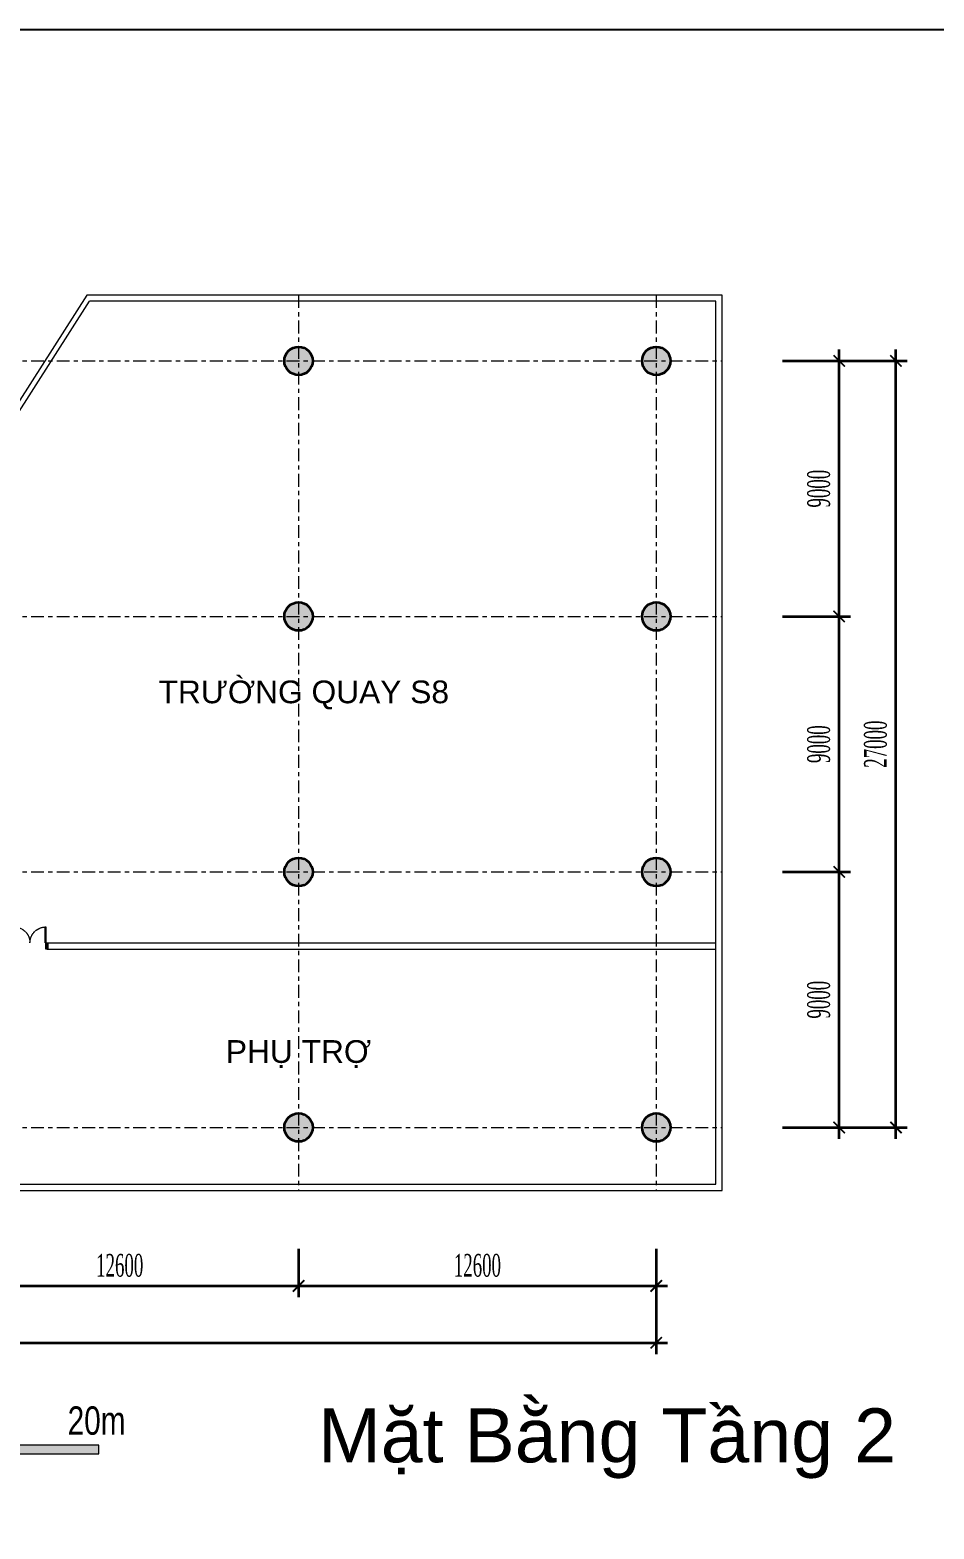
# Model space of a CAD drawing. Header units: millimetres. Extents: x 90964 to 877642, y 656808 to 1438307.
# Drawn here: x 389927 to 421772, y 1085389 to 1138189 of the extents above; entities that cross this region are included whole.
import ezdxf
from ezdxf.enums import TextEntityAlignment as Align

# ---------------------------------------------------------------- set-up
doc = ezdxf.new("R2010")
doc.units = ezdxf.units.MM
doc.header["$LTSCALE"] = 300
doc.linetypes.add('CENTER', pattern=[3, 1.5, -0.5, 0.5, -0.5])
doc.linetypes.add('HIDDEN2', pattern=[0.1875, 0.125, -0.0625])
doc.layers.get('Defpoints').update_dxf_attribs({"color": 6})
doc.layers.add('A-CAY', color=7, linetype='Continuous', lineweight=13, true_color=0x3b7500)
for name, color, linetype, lineweight in [('A-COT VACH', 2, 'Continuous', 35), ('A-CUA', 25, 'Continuous', 5), ('A-DIM', 125, 'Continuous', 15), ('A-HATCH', 251, 'Continuous', 5), ('A-TEXT', 9, 'Continuous', 18), ('A-TRUC', 250, 'CENTER', 5), ('A-WALL', 113, 'Continuous', 9)]:
    doc.layers.add(name, color=color, linetype=linetype, lineweight=lineweight)
doc.styles.add('A1-arial', font='arial.ttf', dxfattribs={"width": 0.8})
doc.styles.add('ROMANSssss', font='vntimeh.shx', dxfattribs={"width": 0.55})
doc.dimstyles.new('DIM_1-400 MB', dxfattribs={"dimscale": 400, "dimtxt": 2, "dimasz": 1, "dimexe": 1, "dimexo": 0, "dimgap": 0.8, "dimtad": 1, "dimdec": 0, "dimzin": 0, "dimdsep": 46, "dimtxsty": 'ROMANSssss', "dimblk": 'ARCHTICK', "dimcen": 1, "dimdle": 1, "dimclrd": 256, "dimclre": 256, "dimclrt": 7, "dimadec": 0, "dimazin": 0, "dimtfac": 1, "dimtdec": 0, "dimtix": 1, "dimtofl": 0, "dimtmove": 2, "dimatfit": 3, "dimfxl": 1, "dimtolj": 1, "dimtzin": 0, "dimarcsym": 0})

# ---------------------------------------------------------------- blocks, each defined once
blk = doc.blocks.new('LUOICOT THAPDOI')
at = {"layer": 'A-HATCH'}
h = blk.add_hatch(color=256, dxfattribs=at)
h.dxf.hatch_style = 1
edge = h.paths.add_edge_path()
edge.add_arc((220998, 1226625), 500, 0, 360)
edge = h.paths.add_edge_path()
edge.add_arc((233598, 1226625), 500, 0, 360)
edge = h.paths.add_edge_path()
edge.add_arc((246198, 1226625), 500, 0, 360)
edge = h.paths.add_edge_path()
edge.add_arc((246198, 1217625), 500, 0, 360)
edge = h.paths.add_edge_path()
edge.add_arc((233598, 1217625), 500, 0, 360)
edge = h.paths.add_edge_path()
edge.add_arc((220998, 1217625), 500, 0, 360)
edge = h.paths.add_edge_path()
edge.add_arc((214298, 1226625), 500, 0, 360)
edge = h.paths.add_edge_path()
edge.add_arc((201698, 1226625), 500, 0, 360)
edge = h.paths.add_edge_path()
edge.add_arc((194998, 1226625), 500, 0, 360)
edge = h.paths.add_edge_path()
edge.add_arc((182398, 1226625), 500, 0, 360)
edge = h.paths.add_edge_path()
edge.add_arc((169798, 1226625), 500, 0, 360)
edge = h.paths.add_edge_path()
edge.add_arc((169798, 1217625), 500, 0, 360)
edge = h.paths.add_edge_path()
edge.add_arc((169798, 1208625), 500, 0, 360)
edge = h.paths.add_edge_path()
edge.add_arc((169798, 1199625), 500, 0, 360)
edge = h.paths.add_edge_path()
edge.add_arc((182398, 1199625), 500, 0, 360)
edge = h.paths.add_edge_path()
edge.add_arc((182398, 1208625), 500, 0, 360)
edge = h.paths.add_edge_path()
edge.add_arc((182398, 1217625), 500, 0, 360)
edge = h.paths.add_edge_path()
edge.add_arc((194998, 1217625), 500, 0, 360)
edge = h.paths.add_edge_path()
edge.add_arc((194998, 1208625), 500, 0, 360)
edge = h.paths.add_edge_path()
edge.add_arc((194998, 1199625), 500, 0, 360)
edge = h.paths.add_edge_path()
edge.add_arc((201698, 1208625), 500, 0, 360)
edge = h.paths.add_edge_path()
edge.add_arc((214298, 1208625), 500, 0, 360)
edge = h.paths.add_edge_path()
edge.add_arc((220998, 1208625), 500, 0, 360)
edge = h.paths.add_edge_path()
edge.add_arc((220998, 1199625), 500, 0, 360)
edge = h.paths.add_edge_path()
edge.add_arc((233598, 1199625), 500, 0, 360)
edge = h.paths.add_edge_path()
edge.add_arc((233598, 1208625), 500, 0, 360)
edge = h.paths.add_edge_path()
edge.add_arc((246198, 1208625), 500, 0, 360)
edge = h.paths.add_edge_path()
edge.add_arc((246198, 1199625), 500, 0, 360)
at = {"layer": 'A-COT VACH'}
for centre in [(233598, 1226625), (246198, 1226625), (233598, 1217625), (246198, 1217625), (233598, 1208625), (246198, 1208625), (233598, 1199625), (246198, 1199625)]:
    blk.add_circle(centre, 500, dxfattribs=at)
at = {"layer": 'A-TRUC'}
for p, q in [((233598, 1228945), (233598, 1197405)), ((246198, 1228945), (246198, 1197405)), ((246198, 1228945), (246198, 1197405)), ((167478, 1226625), (248518, 1226625)), ((167478, 1217625), (248518, 1217625)), ((167478, 1208625), (248518, 1208625)), ((167478, 1199625), (248518, 1199625))]:
    blk.add_line(p, q, dxfattribs=at)
blk = doc.blocks.new('*U140')
for p, q in [((-1510, 650), (-1550, 650)), ((-1510, 100), (-1550, 100)), ((-1530, 100), (-1530, 650)), ((-90, 650), (-50, 650)), ((-90, 100), (-50, 100)), ((-70, 100), (-70, 650))]:
    blk.add_line(p, q)
for points in [[(-1550, 0), (-1510, 0), (-1510, 750), (-1550, 750)], [(-50, 0), (-90, 0), (-90, 750), (-50, 750)], [(0, -293), (-60, -293), (-60, -40), (-50, -40), (-50, 0), (0, 0)], [(-1600, -293), (-1540, -293), (-1540, -40), (-1550, -40), (-1550, 0), (-1600, 0)]]:
    blk.add_lwpolyline(points, close=True)
at = {"linetype": 'HIDDEN2'}
for centre, start, end in [((-1550, 0), 0, 89.99996), ((-50, 0), 90.00004, 180)]:
    blk.add_arc(centre, 750, start, end, dxfattribs=at)
blk = doc.blocks.new('_ArchTick')
at = {"color": 0, "linetype": 'ByBlock', "const_width": 0.15}
blk.add_lwpolyline([(-0.5, -0.5), (0.5, 0.5)], dxfattribs=at)
blk = doc.blocks.new('*D327')
at = {"layer": 'A-DIM', "lineweight": -2, "transparency": 16777216}
for p, q in [((335588, 1095259), (335588, 1091552)), ((411988, 1095259), (411988, 1091552)), ((335188, 1091952), (412388, 1091952))]:
    blk.add_line(p, q, dxfattribs=at)
at = {"layer": 'Defpoints', "color": 0, "transparency": 16777216}
for p in [(335588, 1095259), (411988, 1095259), (411988, 1091952)]:
    blk.add_point(p, dxfattribs=at)
at = {"layer": 'A-DIM', "lineweight": -2, "transparency": 16777216, "xscale": 400, "yscale": 400, "zscale": 400, "rotation": 180}
blk.add_blockref('_ArchTick', (335588, 1091952), dxfattribs=at)
at = {"layer": 'A-DIM', "lineweight": -2, "transparency": 16777216, "xscale": 400, "yscale": 400, "zscale": 400}
blk.add_blockref('_ArchTick', (411988, 1091952), dxfattribs=at)
at = {"layer": 'A-DIM', "color": 7, "transparency": 16777216, "insert": (373788, 1092672), "char_height": 800, "attachment_point": 5, "style": 'ROMANSssss'}
blk.add_mtext('\\A1;76400', dxfattribs=at)
blk = doc.blocks.new('*D333')
at = {"layer": 'A-DIM', "lineweight": -2, "transparency": 16777216}
for p, q in [((386788, 1095259), (386788, 1093552)), ((399388, 1095259), (399388, 1093552)), ((386388, 1093952), (399788, 1093952))]:
    blk.add_line(p, q, dxfattribs=at)
at = {"layer": 'Defpoints', "color": 0, "transparency": 16777216}
for p in [(386788, 1095259), (399388, 1095259), (399388, 1093952)]:
    blk.add_point(p, dxfattribs=at)
at = {"layer": 'A-DIM', "lineweight": -2, "transparency": 16777216, "xscale": 400, "yscale": 400, "zscale": 400, "rotation": 180}
blk.add_blockref('_ArchTick', (386788, 1093952), dxfattribs=at)
at = {"layer": 'A-DIM', "lineweight": -2, "transparency": 16777216, "xscale": 400, "yscale": 400, "zscale": 400}
blk.add_blockref('_ArchTick', (399388, 1093952), dxfattribs=at)
at = {"layer": 'A-DIM', "color": 7, "transparency": 16777216, "insert": (393088, 1094672), "char_height": 800, "attachment_point": 5, "style": 'ROMANSssss'}
blk.add_mtext('\\A1;12600', dxfattribs=at)
blk = doc.blocks.new('*D334')
at = {"layer": 'A-DIM', "lineweight": -2, "transparency": 16777216}
for p, q in [((399388, 1095259), (399388, 1093552)), ((411988, 1095259), (411988, 1093552)), ((398988, 1093952), (412388, 1093952))]:
    blk.add_line(p, q, dxfattribs=at)
at = {"layer": 'Defpoints', "color": 0, "transparency": 16777216}
for p in [(399388, 1095259), (411988, 1095259), (411988, 1093952)]:
    blk.add_point(p, dxfattribs=at)
at = {"layer": 'A-DIM', "lineweight": -2, "transparency": 16777216, "xscale": 400, "yscale": 400, "zscale": 400, "rotation": 180}
blk.add_blockref('_ArchTick', (399388, 1093952), dxfattribs=at)
at = {"layer": 'A-DIM', "lineweight": -2, "transparency": 16777216, "xscale": 400, "yscale": 400, "zscale": 400}
blk.add_blockref('_ArchTick', (411988, 1093952), dxfattribs=at)
at = {"layer": 'A-DIM', "color": 7, "transparency": 16777216, "insert": (405688, 1094672), "char_height": 800, "attachment_point": 5, "style": 'ROMANSssss'}
blk.add_mtext('\\A1;12600', dxfattribs=at)
blk = doc.blocks.new('*D335')
at = {"layer": 'A-DIM', "lineweight": -2, "transparency": 16777216}
for p, q in [((418432, 1099133), (418432, 1108933)), ((416432, 1108533), (418832, 1108533)), ((416432, 1099533), (418832, 1099533))]:
    blk.add_line(p, q, dxfattribs=at)
at = {"layer": 'Defpoints', "color": 0, "transparency": 16777216}
for p in [(416432, 1108533), (418432, 1108533), (416432, 1099533)]:
    blk.add_point(p, dxfattribs=at)
at = {"layer": 'A-DIM', "lineweight": -2, "transparency": 16777216, "xscale": 400, "yscale": 400, "zscale": 400}
for p, rotation in [((418432, 1108533), 90), ((418432, 1099533), 270)]:
    blk.add_blockref('_ArchTick', p, dxfattribs=dict(at, rotation=rotation))
at = {"layer": 'A-DIM', "color": 7, "transparency": 16777216, "insert": (417712, 1104033), "char_height": 800, "attachment_point": 5, "rotation": 90, "style": 'ROMANSssss'}
blk.add_mtext('\\A1;9000', dxfattribs=at)
blk = doc.blocks.new('*D336')
at = {"layer": 'A-DIM', "lineweight": -2, "transparency": 16777216}
for p, q in [((418432, 1108133), (418432, 1117933)), ((416432, 1117533), (418832, 1117533)), ((416432, 1108533), (418832, 1108533))]:
    blk.add_line(p, q, dxfattribs=at)
at = {"layer": 'Defpoints', "color": 0, "transparency": 16777216}
for p in [(416432, 1117533), (418432, 1117533), (416432, 1108533)]:
    blk.add_point(p, dxfattribs=at)
at = {"layer": 'A-DIM', "lineweight": -2, "transparency": 16777216, "xscale": 400, "yscale": 400, "zscale": 400}
for p, rotation in [((418432, 1117533), 90), ((418432, 1108533), 270)]:
    blk.add_blockref('_ArchTick', p, dxfattribs=dict(at, rotation=rotation))
at = {"layer": 'A-DIM', "color": 7, "transparency": 16777216, "insert": (417712, 1113033), "char_height": 800, "attachment_point": 5, "rotation": 90, "style": 'ROMANSssss'}
blk.add_mtext('\\A1;9000', dxfattribs=at)
blk = doc.blocks.new('*D337')
at = {"layer": 'A-DIM', "lineweight": -2, "transparency": 16777216}
for p, q in [((418432, 1117133), (418432, 1126933)), ((416432, 1126533), (418832, 1126533)), ((416432, 1117533), (418832, 1117533))]:
    blk.add_line(p, q, dxfattribs=at)
at = {"layer": 'Defpoints', "color": 0, "transparency": 16777216}
for p in [(416432, 1126533), (418432, 1126533), (416432, 1117533)]:
    blk.add_point(p, dxfattribs=at)
at = {"layer": 'A-DIM', "lineweight": -2, "transparency": 16777216, "xscale": 400, "yscale": 400, "zscale": 400}
for p, rotation in [((418432, 1126533), 90), ((418432, 1117533), 270)]:
    blk.add_blockref('_ArchTick', p, dxfattribs=dict(at, rotation=rotation))
at = {"layer": 'A-DIM', "color": 7, "transparency": 16777216, "insert": (417712, 1122033), "char_height": 800, "attachment_point": 5, "rotation": 90, "style": 'ROMANSssss'}
blk.add_mtext('\\A1;9000', dxfattribs=at)
blk = doc.blocks.new('*D338')
at = {"layer": 'A-DIM', "lineweight": -2, "transparency": 16777216}
for p, q in [((420432, 1099133), (420432, 1126933)), ((416432, 1126533), (420832, 1126533)), ((416432, 1099533), (420832, 1099533))]:
    blk.add_line(p, q, dxfattribs=at)
at = {"layer": 'Defpoints', "color": 0, "transparency": 16777216}
for p in [(416432, 1126533), (420432, 1126533), (416432, 1099533)]:
    blk.add_point(p, dxfattribs=at)
at = {"layer": 'A-DIM', "lineweight": -2, "transparency": 16777216, "xscale": 400, "yscale": 400, "zscale": 400}
for p, rotation in [((420432, 1126533), 90), ((420432, 1099533), 270)]:
    blk.add_blockref('_ArchTick', p, dxfattribs=dict(at, rotation=rotation))
at = {"layer": 'A-DIM', "color": 7, "transparency": 16777216, "insert": (419712, 1113033), "char_height": 800, "attachment_point": 5, "rotation": 90, "style": 'ROMANSssss'}
blk.add_mtext('\\A1;27000', dxfattribs=at)
blk = doc.blocks.new('as deqwer')
at = {"layer": 'A-CAY'}
h = blk.add_hatch(color=251, dxfattribs=at)
h.dxf.hatch_style = 1
h.paths.add_polyline_path([(0, 301), (-10000, 301), (-10000, 0), (0, 0)])
h.paths.add_polyline_path([(-15000, -301), (-10000, -301), (-10000, 0), (-15000, 0)])
h.paths.add_polyline_path([(-18000, 0), (-15000, 0), (-15000, 301), (-18000, 301)])
h.paths.add_polyline_path([(-19000, -301), (-18000, -301), (-18000, 0), (-19000, 0)])
h.paths.add_polyline_path([(-20000, 0), (-19000, 0), (-19000, 301), (-20000, 301)])
at = {"layer": 'A-CAY', "color": 251}
for points in [[(-20000, 0), (-19000, 0), (-19000, 301), (-20000, 301)], [(-18000, 0), (-15000, 0), (-15000, 301), (-18000, 301)], [(0, 301), (-10000, 301), (-10000, 0), (0, 0)], [(-19000, -301), (-18000, -301), (-18000, 0), (-19000, 0)], [(-15000, -301), (-10000, -301), (-10000, 0), (-15000, 0)]]:
    blk.add_lwpolyline(points, close=True, dxfattribs=at)
at = {"layer": 'A-TEXT', "style": 'A1-arial', "width": 0.75}
for s, p in [('0', (-20030, 671)), ('1', (-18980, 671)), ('2', (-17991, 671)), ('5m', (-14965, 671)), ('10m', (-9908, 671)), ('20m', (-76, 671))]:
    blk.add_text(s, height=1000, dxfattribs=at).set_placement(p, align=Align.CENTER)
blk = doc.blocks.new('DIM TC')
at = {"layer": 'A-DIM'}
for base, p1, p2, picture, middle in [((418431.9, 1126533.3), (416431.9, 1117533.3), (416431.9, 1126533.3), '*D337', (417711.9, 1122033.3)), ((420431.9, 1126533.3), (416431.9, 1099533.3), (416431.9, 1126533.3), '*D338', (419711.9, 1113033.3)), ((418431.9, 1117533.3), (416431.9, 1108533.3), (416431.9, 1117533.3), '*D336', (417711.9, 1113033.3)), ((418431.9, 1108533.3), (416431.9, 1099533.3), (416431.9, 1108533.3), '*D335', (417711.9, 1104033.3))]:
    dim = blk.add_linear_dim(base=base, p1=p1, p2=p2, angle=90, dimstyle='DIM_1-400 MB', dxfattribs=at)
    dim.commit()
    dim.dimension.update_dxf_attribs({"geometry": picture, "text_midpoint": middle})
for base, p1, p2, picture, middle in [((411987.6, 1091952.2), (335587.6, 1095259.5), (411987.6, 1095259.5), '*D327', (373787.6, 1092672.2)), ((399387.6, 1093952.2), (386787.5, 1095259.5), (399387.6, 1095259.5), '*D333', (393087.6, 1094672.2)), ((411987.6, 1093952.2), (399387.6, 1095259.5), (411987.6, 1095259.5), '*D334', (405687.6, 1094672.2))]:
    dim = blk.add_linear_dim(base=base, p1=p1, p2=p2, dimstyle='DIM_1-400 MB', dxfattribs=at)
    dim.commit()
    dim.dimension.update_dxf_attribs({"geometry": picture, "text_midpoint": middle})

msp = doc.modelspace()

# ---------------------------------------------------------------- linework, layer by layer
at = {"layer": 'A-COT VACH'}
msp.add_line((390527, 1106033.3), (390527, 1105813.3), dxfattribs=at)
at = {"layer": 'A-WALL', "lineweight": 18}
for p, q in [((391933.6, 1128853.3), (379707.2, 1109742.3)), ((379807.7, 1109542.3), (392027.7, 1128633.3)), ((414307.6, 1128853.3), (391933.6, 1128853.3)), ((414087.6, 1128633.3), (392027.7, 1128633.3)), ((414087.6, 1097533.3), (414087.6, 1128633.3)), ((414307.6, 1097313.3), (414307.6, 1128853.3)), ((390527, 1106033.3), (414087.6, 1106033.3)), ((390527, 1105813.3), (414087.6, 1105813.3)), ((333267.6, 1097313.3), (414307.6, 1097313.3)), ((333487.6, 1097533.3), (414087.6, 1097533.3))]:
    msp.add_line(p, q, dxfattribs=at)
at = {"layer": 'Defpoints', "color": 1}
msp.add_lwpolyline([(294836.5, 1032589.3), (444169.9, 1032589.3), (444169.9, 1138189.3), (294836.5, 1138189.3)], close=True, dxfattribs=at)

# ---------------------------------------------------------------- block references
at = {"layer": 'A-CAY'}
msp.add_blockref('as deqwer', (392349.3, 1088038.1), dxfattribs=at)
at = {"layer": 'A-COT VACH'}
for name, p in [('LUOICOT THAPDOI', (165789.6, -100092)), ('DIM TC', (0, 0))]:
    msp.add_blockref(name, p, dxfattribs=at)
at = {"layer": 'A-CUA', "extrusion": (0, 0, -1), "xscale": 0.7500000000000011, "yscale": 0.7500000000000011, "zscale": -0.7500000000000011}
msp.add_blockref('*U140', (-389327, 1106033.3), dxfattribs=at)

# ---------------------------------------------------------------- texts
at = {"layer": 'A-TEXT', "style": 'A1-arial'}
for s, p in [('TRƯỜNG QUAY S8', (399572, 1114475.5)), ('PHỤ TRỢ', (399385, 1101808))]:
    msp.add_text(s, height=800, dxfattribs=at).set_placement(p, align=Align.CENTER)
msp.add_text('Mặt Bằng Tầng 2', height=1900, dxfattribs=at).set_placement((420431.9, 1087737.5), align=Align.RIGHT)

doc.saveas('drawing.dxf')
